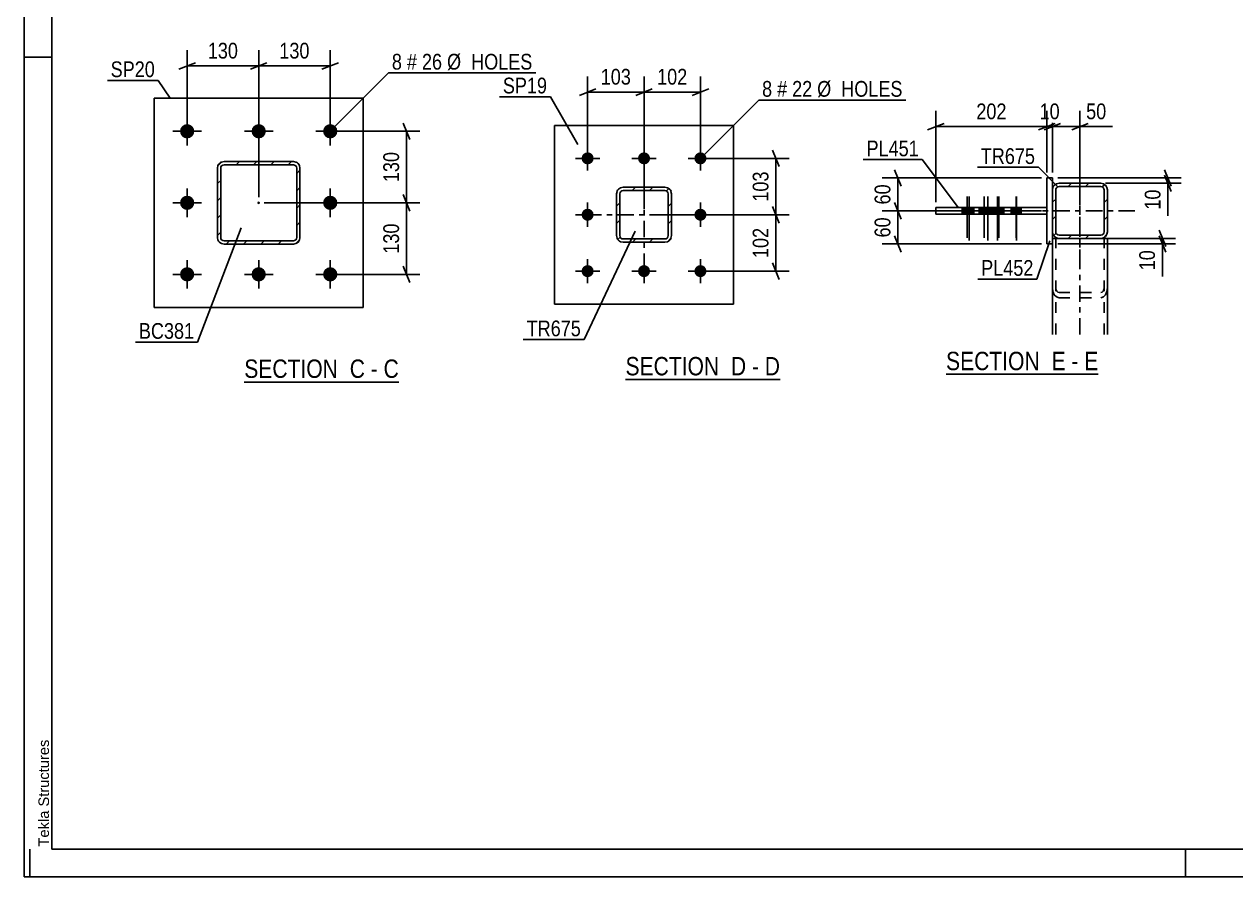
# Model space of a CAD drawing. Header units: millimetres. Extents: x -110 to 731, y -430 to 164.
# Drawn here: x -110.1 to 110, y -430.1 to -275.1 of the extents above; entities that cross this region are included whole.
import ezdxf

# ---------------------------------------------------------------- set-up
doc = ezdxf.new("R2010")
doc.units = ezdxf.units.MM
doc.linetypes.add('DXK_LINE_DOT2', pattern=[3.9198, 1.9599, -1.9599])
doc.linetypes.add('DXK_LINE_DOT3', pattern=[5.9187, 2.979, -0.9799, 0.9799, -0.9799])
doc.styles.add('Arial', font='ARIAL.TTF', dxfattribs={"height": 0.2})
doc.styles.add('Arial Narrow', font='ARIALN.TTF', dxfattribs={"height": 0.2})

# ---------------------------------------------------------------- blocks, each defined once
blk = doc.blocks.new('Unknown-570343290-53952')
at = {"color": 5, "linetype": 'Continuous'}
for p, q in [((-110.13, 163.91), (-110.13, -430.09)), ((-105.13, 158.91), (-105.13, -425.09)), ((-105.13, -281.09), (-110.13, -281.09)), ((-109.13, -430.09), (-109.13, -425.09)), ((-105.13, -425.09), (725.87, -425.09)), ((100.87, -430.09), (100.87, -425.09)), ((-110.13, -430.09), (730.87, -430.09))]:
    blk.add_line(p, q, dxfattribs=at)
at = {"color": 174, "linetype": 'Continuous', "style": 'Arial'}
blk.add_text('Tekla Structures', height=1.9102, rotation=90, dxfattribs=at).set_placement((-105.63, -424.59))
blk = doc.blocks.new('Unknown-570343290-14 - 81970')
at = {"color": 6, "linetype": 'Continuous'}
blk.add_line((-0.88, -339.7), (27.19, -339.7), dxfattribs=at)
at = {"color": 0, "linetype": 'Continuous'}
blk.add_wipeout([(17.22, -338.95), (17.22, -335.45), (-0.88, -335.45), (-0.88, -338.95)], dxfattribs=at)
at = {"color": 7, "linetype": 'Continuous', "style": 'Arial Narrow'}
blk.add_text('SECTION ', height=3.34, dxfattribs=at).set_placement((-0.88, -338.95))
at = {"color": 0, "linetype": 'Continuous'}
blk.add_wipeout([(21.04, -338.95), (21.04, -335.45), (18.27, -335.45), (18.27, -338.95)], dxfattribs=at)
at = {"color": 7, "linetype": 'Continuous', "style": 'Arial Narrow'}
blk.add_text('D', height=3.34, dxfattribs=at).set_placement((18.27, -338.95))
at = {"color": 0, "linetype": 'Continuous'}
blk.add_wipeout([(23.37, -338.95), (23.37, -335.45), (22.09, -335.45), (22.09, -338.95)], dxfattribs=at)
at = {"color": 7, "linetype": 'Continuous', "style": 'Arial Narrow'}
blk.add_text('-', height=3.34, dxfattribs=at).set_placement((22.09, -338.95))
at = {"color": 0, "linetype": 'Continuous'}
blk.add_wipeout([(27.19, -338.95), (27.19, -335.45), (24.42, -335.45), (24.42, -338.95)], dxfattribs=at)
at = {"color": 7, "linetype": 'Continuous', "style": 'Arial Narrow'}
blk.add_text('D', height=3.34, dxfattribs=at).set_placement((24.42, -338.95))
blk = doc.blocks.new('Unknown-570343290-15 - 82336')
at = {"color": 6, "linetype": 'Continuous'}
blk.add_line((-70.15, -340.16), (-42.08, -340.16), dxfattribs=at)
at = {"color": 0, "linetype": 'Continuous'}
blk.add_wipeout([(-52.04, -339.41), (-52.04, -335.91), (-70.15, -335.91), (-70.15, -339.41)], dxfattribs=at)
at = {"color": 7, "linetype": 'Continuous', "style": 'Arial Narrow'}
blk.add_text('SECTION ', height=3.34, dxfattribs=at).set_placement((-70.15, -339.41))
at = {"color": 0, "linetype": 'Continuous'}
blk.add_wipeout([(-48.22, -339.41), (-48.22, -335.91), (-50.99, -335.91), (-50.99, -339.41)], dxfattribs=at)
at = {"color": 7, "linetype": 'Continuous', "style": 'Arial Narrow'}
blk.add_text('C', height=3.34, dxfattribs=at).set_placement((-50.99, -339.41))
at = {"color": 0, "linetype": 'Continuous'}
blk.add_wipeout([(-45.89, -339.41), (-45.89, -335.91), (-47.17, -335.91), (-47.17, -339.41)], dxfattribs=at)
at = {"color": 7, "linetype": 'Continuous', "style": 'Arial Narrow'}
blk.add_text('-', height=3.34, dxfattribs=at).set_placement((-47.17, -339.41))
at = {"color": 0, "linetype": 'Continuous'}
blk.add_wipeout([(-42.08, -339.41), (-42.08, -335.91), (-44.84, -335.91), (-44.84, -339.41)], dxfattribs=at)
at = {"color": 7, "linetype": 'Continuous', "style": 'Arial Narrow'}
blk.add_text('C', height=3.34, dxfattribs=at).set_placement((-44.84, -339.41))
blk = doc.blocks.new('Unknown-570343290-17 - 86229')
at = {"color": 6, "linetype": 'Continuous'}
blk.add_line((57.36, -338.76), (85.01, -338.76), dxfattribs=at)
at = {"color": 0, "linetype": 'Continuous'}
blk.add_wipeout([(75.47, -338.01), (75.47, -334.51), (57.36, -334.51), (57.36, -338.01)], dxfattribs=at)
at = {"color": 7, "linetype": 'Continuous', "style": 'Arial Narrow'}
blk.add_text('SECTION ', height=3.34, dxfattribs=at).set_placement((57.36, -338.01))
at = {"color": 0, "linetype": 'Continuous'}
blk.add_wipeout([(79.08, -338.01), (79.08, -334.51), (76.52, -334.51), (76.52, -338.01)], dxfattribs=at)
at = {"color": 7, "linetype": 'Continuous', "style": 'Arial Narrow'}
blk.add_text('E', height=3.34, dxfattribs=at).set_placement((76.52, -338.01))
at = {"color": 0, "linetype": 'Continuous'}
blk.add_wipeout([(81.4, -338.01), (81.4, -334.51), (80.13, -334.51), (80.13, -338.01)], dxfattribs=at)
at = {"color": 7, "linetype": 'Continuous', "style": 'Arial Narrow'}
blk.add_text('-', height=3.34, dxfattribs=at).set_placement((80.13, -338.01))
at = {"color": 0, "linetype": 'Continuous'}
blk.add_wipeout([(85.01, -338.01), (85.01, -334.51), (82.45, -334.51), (82.45, -338.01)], dxfattribs=at)
at = {"color": 7, "linetype": 'Continuous', "style": 'Arial Narrow'}
blk.add_text('E', height=3.34, dxfattribs=at).set_placement((82.45, -338.01))
blk = doc.blocks.new('Part-570343290-81984 - 81970')
at = {"linetype": 'Continuous'}
h = blk.add_hatch(dxfattribs=at)
h.set_pattern_fill('', scale=0.7, style=0, pattern_type=0)
h.set_pattern_definition([(45, (6.7347, -314.6731), (-1.57154, 1.57154), [])])
h.paths.add_polyline_path([(6.28, -314.76), (6.73, -314.67), (7.12, -314.41), (7.38, -314.02), (7.48, -313.56), (7.48, -305.96), (7.38, -305.51), (7.12, -305.12), (6.73, -304.86), (6.28, -304.76), (-1.32, -304.76), (-1.78, -304.86), (-2.17, -305.12), (-2.43, -305.51), (-2.52, -305.96), (-2.52, -313.56), (-2.43, -314.02), (-2.17, -314.41), (-1.78, -314.67), (-1.32, -314.76)])
h.paths.add_polyline_path([(-1.32, -314.16), (-1.55, -314.12), (-1.75, -313.99), (-1.88, -313.79), (-1.92, -313.56), (-1.92, -305.96), (-1.88, -305.73), (-1.75, -305.54), (-1.55, -305.41), (-1.32, -305.36), (6.28, -305.36), (6.51, -305.41), (6.7, -305.54), (6.83, -305.73), (6.88, -305.96), (6.88, -313.56), (6.83, -313.79), (6.7, -313.99), (6.51, -314.12), (6.28, -314.16)])
at = {"color": 7, "linetype": 'DXK_LINE_DOT3'}
for p, q in [((2.48, -319.76), (2.48, -299.76)), ((12.48, -309.76), (-7.52, -309.76))]:
    blk.add_line(p, q, dxfattribs=at)
at = {"color": 7, "linetype": 'DXK_LINE_DOT2'}
for p, q in [((-2.52, -305.96), (-2.43, -305.51)), ((-2.52, -313.56), (-2.52, -305.96)), ((-1.88, -305.73), (-1.92, -305.96)), ((-1.92, -313.56), (-1.92, -305.96)), ((-1.75, -305.54), (-1.88, -305.73)), ((-1.78, -304.86), (-1.32, -304.76)), ((-1.55, -305.41), (-1.75, -305.54)), ((-1.32, -305.36), (-1.55, -305.41)), ((-1.32, -304.76), (6.28, -304.76)), ((-1.32, -305.36), (6.28, -305.36)), ((6.28, -304.76), (6.73, -304.86)), ((6.51, -305.41), (6.28, -305.36)), ((6.7, -305.54), (6.51, -305.41)), ((6.83, -305.73), (6.7, -305.54)), ((6.88, -305.96), (6.83, -305.73)), ((6.88, -313.56), (6.88, -305.96)), ((7.38, -305.51), (7.48, -305.96)), ((7.48, -313.56), (7.48, -305.96)), ((-2.43, -314.02), (-2.52, -313.56)), ((-1.92, -313.56), (-1.88, -313.79)), ((-1.88, -313.79), (-1.75, -313.99)), ((-1.32, -314.76), (-1.78, -314.67)), ((-1.75, -313.99), (-1.55, -314.12)), ((-1.55, -314.12), (-1.32, -314.16)), ((-1.32, -314.16), (6.28, -314.16)), ((-1.32, -314.76), (6.28, -314.76)), ((6.28, -314.16), (6.51, -314.12)), ((6.73, -314.67), (6.28, -314.76)), ((6.51, -314.12), (6.7, -313.99)), ((6.7, -313.99), (6.83, -313.79)), ((6.83, -313.79), (6.88, -313.56)), ((7.48, -313.56), (7.38, -314.02))]:
    blk.add_line(p, q, dxfattribs=at)
at = {"color": 2, "linetype": 'Continuous'}
for p, q in [((-2.43, -305.51), (-2.52, -305.96)), ((-2.52, -313.56), (-2.52, -305.96)), ((-1.92, -305.96), (-1.88, -305.73)), ((-1.92, -313.56), (-1.92, -305.96)), ((-1.88, -305.73), (-1.75, -305.54)), ((-1.32, -304.76), (-1.78, -304.86)), ((-1.75, -305.54), (-1.55, -305.41)), ((-1.55, -305.41), (-1.32, -305.36)), ((-1.32, -304.76), (6.28, -304.76)), ((-1.32, -305.36), (6.28, -305.36)), ((6.73, -304.86), (6.28, -304.76)), ((6.28, -305.36), (6.51, -305.41)), ((6.51, -305.41), (6.7, -305.54)), ((6.7, -305.54), (6.83, -305.73)), ((6.83, -305.73), (6.88, -305.96)), ((6.88, -313.56), (6.88, -305.96)), ((7.48, -305.96), (7.38, -305.51)), ((7.48, -313.56), (7.48, -305.96)), ((-2.52, -313.56), (-2.43, -314.02)), ((-1.88, -313.79), (-1.92, -313.56)), ((-1.75, -313.99), (-1.88, -313.79)), ((-1.78, -314.67), (-1.32, -314.76)), ((-1.55, -314.12), (-1.75, -313.99)), ((-1.32, -314.16), (-1.55, -314.12)), ((-1.32, -314.16), (6.28, -314.16)), ((-1.32, -314.76), (6.28, -314.76)), ((6.51, -314.12), (6.28, -314.16)), ((6.28, -314.76), (6.73, -314.67)), ((6.7, -313.99), (6.51, -314.12)), ((6.83, -313.79), (6.7, -313.99)), ((6.88, -313.56), (6.83, -313.79)), ((7.38, -314.02), (7.48, -313.56))]:
    blk.add_line(p, q, dxfattribs=at)
at = {"color": 7, "linetype": 'DXK_LINE_DOT2'}
for centre, start, end in [((-1.32, -305.96), 112.5, 157.5), ((6.28, -305.96), 22.5, 67.5), ((-1.32, -313.56), 202.5, 247.5), ((6.28, -313.56), 292.5, 337.5)]:
    blk.add_arc(centre, 1.2, start, end, dxfattribs=at)
at = {"color": 2, "linetype": 'Continuous'}
for centre, start, end in [((-1.32, -305.96), 112.5, 157.5), ((6.28, -305.96), 22.5, 67.5), ((-1.32, -313.56), 202.5, 247.5), ((6.28, -313.56), 292.5, 337.5)]:
    blk.add_arc(centre, 1.2, start, end, dxfattribs=at)
blk = doc.blocks.new('Part-570343290-81987 - 81970')
at = {"color": 2, "linetype": 'Continuous'}
for p, q in [((18.73, -293.51), (-13.77, -293.51)), ((-13.77, -326.01), (-13.77, -293.51)), ((18.73, -326.01), (18.73, -293.51)), ((18.73, -326.01), (-13.77, -326.01))]:
    blk.add_line(p, q, dxfattribs=at)
blk = doc.blocks.new('Bolt-570343290-82114 - 81970')
at = {"linetype": 'Continuous'}
for points in [[(-7.77, -300.61, -1), (-7.77, -298.41, -1)], [(2.48, -300.61, -1), (2.48, -298.41, -1)], [(12.73, -300.61, -1), (12.73, -298.41, -1)], [(-7.77, -310.86, -1), (-7.77, -308.66, -1)], [(12.73, -310.86, -1), (12.73, -308.66, -1)], [(-7.77, -321.11, -1), (-7.77, -318.91, -1)], [(2.48, -321.11, -1), (2.48, -318.91, -1)], [(12.73, -321.11, -1), (12.73, -318.91, -1)]]:
    blk.add_hatch(color=1, dxfattribs=at).paths.add_polyline_path(points)
at = {"color": 1, "linetype": 'Continuous'}
for p, q in [((-7.77, -301.71), (-7.77, -297.31)), ((2.48, -301.71), (2.48, -297.31)), ((12.73, -301.71), (12.73, -297.31)), ((-5.57, -299.51), (-9.97, -299.51)), ((4.68, -299.51), (0.28, -299.51)), ((14.93, -299.51), (10.53, -299.51)), ((-7.77, -311.96), (-7.77, -307.56)), ((12.73, -311.96), (12.73, -307.56)), ((-5.57, -309.76), (-9.97, -309.76)), ((14.93, -309.76), (10.53, -309.76)), ((-7.77, -322.21), (-7.77, -317.81)), ((2.48, -322.21), (2.48, -317.81)), ((12.73, -322.21), (12.73, -317.81)), ((-5.57, -320.01), (-9.97, -320.01)), ((4.68, -320.01), (0.28, -320.01)), ((14.93, -320.01), (10.53, -320.01))]:
    blk.add_line(p, q, dxfattribs=at)
blk = doc.blocks.new('Part-570343290-82352 - 82336')
at = {"linetype": 'Continuous'}
h = blk.add_hatch(dxfattribs=at)
h.set_pattern_fill('', scale=0.7, style=0, pattern_type=0)
h.set_pattern_definition([(45, (-60.7737, -314.999), (-1.57154, 1.57154), [])])
h.paths.add_polyline_path([(-61.23, -315.09), (-60.77, -315), (-60.38, -314.74), (-60.12, -314.35), (-60.03, -313.89), (-60.03, -301.29), (-60.12, -300.83), (-60.38, -300.44), (-60.77, -300.18), (-61.23, -300.09), (-73.83, -300.09), (-74.29, -300.18), (-74.68, -300.44), (-74.94, -300.83), (-75.03, -301.29), (-75.03, -313.89), (-74.94, -314.35), (-74.68, -314.74), (-74.29, -315), (-73.83, -315.09)])
h.paths.add_polyline_path([(-73.83, -314.49), (-74.06, -314.44), (-74.26, -314.31), (-74.39, -314.12), (-74.43, -313.89), (-74.43, -301.29), (-74.39, -301.06), (-74.26, -300.87), (-74.06, -300.74), (-73.83, -300.69), (-61.23, -300.69), (-61, -300.74), (-60.81, -300.87), (-60.68, -301.06), (-60.63, -301.29), (-60.63, -313.89), (-60.68, -314.12), (-60.81, -314.31), (-61, -314.44), (-61.23, -314.49)])
blk.add_hatch(color=246, dxfattribs=at).paths.add_polyline_path([(-67.53, -307.69, -1), (-67.53, -307.49, -1)])
at = {"color": 7, "linetype": 'DXK_LINE_DOT2'}
for p, q in [((-75.03, -301.29), (-74.94, -300.83)), ((-75.03, -313.89), (-75.03, -301.29)), ((-74.39, -301.06), (-74.43, -301.29)), ((-74.43, -313.89), (-74.43, -301.29)), ((-74.26, -300.87), (-74.39, -301.06)), ((-74.29, -300.18), (-73.83, -300.09)), ((-74.06, -300.74), (-74.26, -300.87)), ((-73.83, -300.69), (-74.06, -300.74)), ((-73.83, -300.09), (-61.23, -300.09)), ((-73.83, -300.69), (-61.23, -300.69)), ((-61.23, -300.09), (-60.77, -300.18)), ((-61, -300.74), (-61.23, -300.69)), ((-60.81, -300.87), (-61, -300.74)), ((-60.68, -301.06), (-60.81, -300.87)), ((-60.63, -301.29), (-60.68, -301.06)), ((-60.63, -313.89), (-60.63, -301.29)), ((-60.12, -300.83), (-60.03, -301.29)), ((-60.03, -313.89), (-60.03, -301.29)), ((-74.94, -314.35), (-75.03, -313.89)), ((-74.43, -313.89), (-74.39, -314.12)), ((-74.39, -314.12), (-74.26, -314.31)), ((-74.26, -314.31), (-74.06, -314.44)), ((-74.06, -314.44), (-73.83, -314.49)), ((-73.83, -314.49), (-61.23, -314.49)), ((-61.23, -314.49), (-61, -314.44)), ((-61, -314.44), (-60.81, -314.31)), ((-60.81, -314.31), (-60.68, -314.12)), ((-60.68, -314.12), (-60.63, -313.89)), ((-60.03, -313.89), (-60.12, -314.35)), ((-73.83, -315.09), (-74.29, -315)), ((-73.83, -315.09), (-61.23, -315.09)), ((-60.77, -315), (-61.23, -315.09))]:
    blk.add_line(p, q, dxfattribs=at)
at = {"color": 2, "linetype": 'Continuous'}
for p, q in [((-74.94, -300.83), (-75.03, -301.29)), ((-75.03, -313.89), (-75.03, -301.29)), ((-74.43, -301.29), (-74.39, -301.06)), ((-74.43, -313.89), (-74.43, -301.29)), ((-74.39, -301.06), (-74.26, -300.87)), ((-73.83, -300.09), (-74.29, -300.18)), ((-74.26, -300.87), (-74.06, -300.74)), ((-74.06, -300.74), (-73.83, -300.69)), ((-73.83, -300.09), (-61.23, -300.09)), ((-73.83, -300.69), (-61.23, -300.69)), ((-60.77, -300.18), (-61.23, -300.09)), ((-61.23, -300.69), (-61, -300.74)), ((-61, -300.74), (-60.81, -300.87)), ((-60.81, -300.87), (-60.68, -301.06)), ((-60.68, -301.06), (-60.63, -301.29)), ((-60.63, -313.89), (-60.63, -301.29)), ((-60.03, -301.29), (-60.12, -300.83)), ((-60.03, -313.89), (-60.03, -301.29)), ((-75.03, -313.89), (-74.94, -314.35)), ((-74.39, -314.12), (-74.43, -313.89)), ((-74.26, -314.31), (-74.39, -314.12)), ((-74.06, -314.44), (-74.26, -314.31)), ((-73.83, -314.49), (-74.06, -314.44)), ((-73.83, -314.49), (-61.23, -314.49)), ((-61, -314.44), (-61.23, -314.49)), ((-60.81, -314.31), (-61, -314.44)), ((-60.68, -314.12), (-60.81, -314.31)), ((-60.63, -313.89), (-60.68, -314.12)), ((-60.12, -314.35), (-60.03, -313.89)), ((-74.29, -315), (-73.83, -315.09)), ((-73.83, -315.09), (-61.23, -315.09)), ((-61.23, -315.09), (-60.77, -315))]:
    blk.add_line(p, q, dxfattribs=at)
at = {"color": 7, "linetype": 'DXK_LINE_DOT3'}
blk.add_line((-67.53, -307.59), (-67.53, -307.59), dxfattribs=at)
at = {"color": 246, "linetype": 'DXK_LINE_DOT2'}
blk.add_line((-67.53, -307.59), (-67.53, -307.59), dxfattribs=at)
at = {"color": 246, "linetype": 'Continuous'}
blk.add_circle((-67.53, -307.59), 0.1, dxfattribs=at)
at = {"color": 7, "linetype": 'DXK_LINE_DOT2'}
for centre, start, end in [((-73.83, -301.29), 112.5, 157.5), ((-61.23, -301.29), 22.5, 67.5), ((-73.83, -313.89), 202.5, 247.5), ((-61.23, -313.89), 292.5, 337.5)]:
    blk.add_arc(centre, 1.2, start, end, dxfattribs=at)
at = {"color": 2, "linetype": 'Continuous'}
for centre, start, end in [((-73.83, -301.29), 112.5, 157.5), ((-61.23, -301.29), 22.5, 67.5), ((-73.83, -313.89), 202.5, 247.5), ((-61.23, -313.89), 292.5, 337.5)]:
    blk.add_arc(centre, 1.2, start, end, dxfattribs=at)
blk = doc.blocks.new('Part-570343290-82355 - 82336')
at = {"color": 2, "linetype": 'Continuous'}
for p, q in [((-86.53, -326.59), (-86.53, -288.59)), ((-86.53, -288.59), (-48.53, -288.59)), ((-48.53, -288.59), (-48.53, -326.59)), ((-48.53, -326.59), (-86.53, -326.59))]:
    blk.add_line(p, q, dxfattribs=at)
blk = doc.blocks.new('Bolt-570343290-82482 - 82336')
at = {"linetype": 'Continuous'}
for points in [[(-80.53, -295.89, -1), (-80.53, -293.29, -1)], [(-67.53, -295.89, -1), (-67.53, -293.29, -1)], [(-54.53, -295.89, -1), (-54.53, -293.29, -1)], [(-80.53, -308.89, -1), (-80.53, -306.29, -1)], [(-54.53, -308.89, -1), (-54.53, -306.29, -1)], [(-80.53, -321.89, -1), (-80.53, -319.29, -1)], [(-67.53, -321.89, -1), (-67.53, -319.29, -1)], [(-54.53, -321.89, -1), (-54.53, -319.29, -1)]]:
    blk.add_hatch(color=1, dxfattribs=at).paths.add_polyline_path(points)
at = {"color": 1, "linetype": 'Continuous'}
for p, q in [((-80.53, -297.19), (-80.53, -291.99)), ((-67.53, -297.19), (-67.53, -291.99)), ((-54.53, -297.19), (-54.53, -291.99)), ((-77.93, -294.59), (-83.13, -294.59)), ((-64.93, -294.59), (-70.13, -294.59)), ((-51.93, -294.59), (-57.13, -294.59)), ((-80.53, -310.19), (-80.53, -304.99)), ((-54.53, -310.19), (-54.53, -304.99)), ((-77.93, -307.59), (-83.13, -307.59)), ((-51.93, -307.59), (-57.13, -307.59)), ((-80.53, -323.19), (-80.53, -317.99)), ((-67.53, -323.19), (-67.53, -317.99)), ((-54.53, -323.19), (-54.53, -317.99)), ((-77.93, -320.59), (-83.13, -320.59)), ((-64.93, -320.59), (-70.13, -320.59)), ((-51.93, -320.59), (-57.13, -320.59))]:
    blk.add_line(p, q, dxfattribs=at)
blk = doc.blocks.new('Part-570343290-86357 - 86229')
at = {"color": 2, "linetype": 'Continuous'}
for p, q in [((55.51, -308.47), (75.68, -308.47)), ((55.51, -309.67), (55.51, -308.47)), ((75.68, -309.67), (55.51, -309.67)), ((66.93, -308.47), (66.93, -309.67)), ((75.68, -308.47), (75.68, -309.67))]:
    blk.add_line(p, q, dxfattribs=at)
at = {"color": 7, "linetype": 'DXK_LINE_DOT2'}
blk.add_line((67.81, -309.67), (67.81, -308.47), dxfattribs=at)
blk = doc.blocks.new('Part-570343290-86230 - 86229')
at = {"color": 7, "linetype": 'DXK_LINE_DOT3'}
blk.add_line((81.68, -331.51), (81.68, -304.59), dxfattribs=at)
at = {"color": 7, "linetype": 'DXK_LINE_DOT2'}
for p, q in [((76.68, -314.05), (86.68, -314.05)), ((76.68, -314.05), (76.68, -331.51)), ((77.28, -331.51), (77.28, -314.05)), ((86.08, -331.51), (86.08, -314.05)), ((86.68, -314.05), (86.68, -331.51))]:
    blk.add_line(p, q, dxfattribs=at)
blk = doc.blocks.new('Part-570343290-86231 - 86229')
at = {"color": 2, "linetype": 'Continuous'}
for p, q in [((76.68, -314.05), (76.77, -314.05)), ((76.77, -314.05), (77.42, -314.05)), ((77.42, -314.05), (77.88, -314.05)), ((86.68, -314.05), (85.48, -314.05)), ((86.68, -331.51), (86.68, -314.05)), ((76.68, -331.51), (76.68, -315.07))]:
    blk.add_line(p, q, dxfattribs=at)
at = {"color": 7, "linetype": 'DXK_LINE_DOT2'}
for p, q in [((76.68, -315.07), (76.68, -314.05)), ((77.28, -331.51), (77.28, -314.05)), ((77.42, -314.05), (77.46, -314.05)), ((85.48, -314.05), (77.88, -314.05)), ((86.08, -331.51), (86.08, -314.05)), ((76.77, -323.68), (76.68, -322.96)), ((77.28, -322.96), (77.33, -323.32)), ((77.33, -323.32), (77.46, -323.63)), ((85.91, -323.63), (85.94, -323.54)), ((85.94, -323.54), (86.04, -323.32)), ((86.04, -323.32), (86.08, -322.96)), ((86.68, -322.96), (86.59, -323.68)), ((77.03, -324.29), (76.77, -323.68)), ((77.42, -324.7), (77.03, -324.29)), ((77.88, -324.85), (77.42, -324.7)), ((77.46, -323.63), (77.65, -323.83)), ((77.65, -323.83), (77.88, -323.9)), ((77.88, -323.9), (85.48, -323.9)), ((77.88, -324.85), (85.48, -324.85)), ((85.48, -323.9), (85.71, -323.83)), ((85.94, -324.7), (85.48, -324.85)), ((85.71, -323.83), (85.91, -323.63)), ((86.33, -324.29), (85.94, -324.7)), ((86.59, -323.68), (86.33, -324.29))]:
    blk.add_line(p, q, dxfattribs=at)
blk = doc.blocks.new('Bolt-570343290-86408 - 86229')
at = {"linetype": 'Continuous'}
for points in [[(60.28, -309.67), (62.08, -309.67), (62.08, -308.47), (60.28, -308.47)], [(63.39, -309.67), (65.19, -309.67), (65.19, -308.47), (63.39, -308.47)], [(66.07, -309.67), (67.87, -309.67), (67.87, -308.47), (66.07, -308.47)], [(69.18, -309.67), (70.98, -309.67), (70.98, -308.47), (69.18, -308.47)]]:
    blk.add_hatch(color=1, dxfattribs=at).paths.add_polyline_path(points)
at = {"color": 1, "linetype": 'Continuous'}
for p, q in [((61.18, -306.47), (61.18, -313.97)), ((64.29, -306.47), (64.29, -313.97)), ((66.97, -306.47), (66.97, -313.97)), ((70.08, -306.47), (70.08, -313.97)), ((60.28, -308.47), (60.28, -309.67)), ((62.08, -308.47), (62.08, -309.67)), ((63.39, -308.47), (63.39, -309.67)), ((65.19, -308.47), (65.19, -309.67)), ((66.07, -308.47), (66.07, -309.67)), ((67.87, -308.47), (67.87, -309.67)), ((69.18, -308.47), (69.18, -309.67)), ((70.98, -308.47), (70.98, -309.67))]:
    blk.add_line(p, q, dxfattribs=at)
blk = doc.blocks.new('Part-570343290-86243 - 86229')
at = {"linetype": 'Continuous'}
h = blk.add_hatch(dxfattribs=at)
h.set_pattern_fill('', scale=0.7, style=0, pattern_type=0)
h.set_pattern_definition([(45, (85.9406, -313.9568), (-1.57154, 1.57154), [])])
h.paths.add_polyline_path([(85.48, -314.05), (85.94, -313.96), (86.33, -313.7), (86.59, -313.31), (86.68, -312.85), (86.68, -305.25), (86.59, -304.79), (86.33, -304.4), (85.94, -304.14), (85.48, -304.05), (77.88, -304.05), (77.42, -304.14), (77.03, -304.4), (76.77, -304.79), (76.68, -305.25), (76.68, -312.85), (76.77, -313.31), (77.03, -313.7), (77.42, -313.96), (77.88, -314.05)])
h.paths.add_polyline_path([(77.88, -313.45), (77.65, -313.4), (77.46, -313.27), (77.33, -313.08), (77.28, -312.85), (77.28, -305.25), (77.33, -305.02), (77.46, -304.82), (77.65, -304.69), (77.88, -304.65), (85.48, -304.65), (85.71, -304.69), (85.91, -304.82), (86.04, -305.02), (86.08, -305.25), (86.08, -312.85), (86.04, -313.08), (85.91, -313.27), (85.71, -313.4), (85.48, -313.45)])
at = {"color": 7, "linetype": 'DXK_LINE_DOT3'}
for p, q in [((81.68, -319.05), (81.68, -299.05)), ((91.68, -309.05), (71.68, -309.05))]:
    blk.add_line(p, q, dxfattribs=at)
at = {"color": 2, "linetype": 'Continuous'}
for p, q in [((76.77, -304.79), (76.68, -305.25)), ((76.68, -312.85), (76.68, -305.25)), ((77.28, -305.25), (77.33, -305.02)), ((77.28, -312.85), (77.28, -305.25)), ((77.33, -305.02), (77.46, -304.82)), ((77.88, -304.05), (77.42, -304.14)), ((77.46, -304.82), (77.65, -304.69)), ((77.65, -304.69), (77.88, -304.65)), ((77.88, -304.05), (85.48, -304.05)), ((77.88, -304.65), (85.48, -304.65)), ((85.94, -304.14), (85.48, -304.05)), ((85.48, -304.65), (85.71, -304.69)), ((85.71, -304.69), (85.91, -304.82)), ((85.91, -304.82), (86.04, -305.02)), ((86.04, -305.02), (86.08, -305.25)), ((86.08, -312.85), (86.08, -305.25)), ((86.68, -305.25), (86.59, -304.79)), ((86.68, -312.85), (86.68, -305.25)), ((76.68, -312.85), (76.77, -313.31)), ((77.33, -313.08), (77.28, -312.85)), ((77.46, -313.27), (77.33, -313.08)), ((77.42, -313.96), (77.88, -314.05)), ((77.65, -313.4), (77.46, -313.27)), ((77.88, -313.45), (77.65, -313.4)), ((77.88, -313.45), (85.48, -313.45)), ((77.88, -314.05), (85.48, -314.05)), ((85.71, -313.4), (85.48, -313.45)), ((85.48, -314.05), (85.94, -313.96)), ((85.91, -313.27), (85.71, -313.4)), ((86.04, -313.08), (85.91, -313.27)), ((86.08, -312.85), (86.04, -313.08)), ((86.59, -313.31), (86.68, -312.85))]:
    blk.add_line(p, q, dxfattribs=at)
for centre, start, end in [((77.88, -305.25), 112.5, 157.5), ((85.48, -305.25), 22.5, 67.5), ((77.88, -312.85), 202.5, 247.5), ((85.48, -312.85), 292.5, 337.5)]:
    blk.add_arc(centre, 1.2, start, end, dxfattribs=at)
blk = doc.blocks.new('Part-570343290-86283 - 86229')
at = {"color": 2, "linetype": 'Continuous'}
for p, q in [((76.68, -303.07), (75.68, -303.07)), ((75.68, -303.07), (75.68, -315.07)), ((76.68, -303.07), (76.68, -305.25)), ((76.68, -312.85), (76.68, -315.07)), ((76.68, -315.07), (75.68, -315.07))]:
    blk.add_line(p, q, dxfattribs=at)
at = {"color": 7, "linetype": 'DXK_LINE_DOT2'}
blk.add_line((76.68, -312.85), (76.68, -305.25), dxfattribs=at)
blk = doc.blocks.new('Bolt-570343290-86409 - 86229')
at = {"linetype": 'Continuous'}
for points in [[(62.43, -308.47), (60.63, -308.47), (60.63, -309.67), (62.43, -309.67)], [(65.86, -308.47), (64.06, -308.47), (64.06, -309.67), (65.86, -309.67)], [(67.6, -308.47), (65.8, -308.47), (65.8, -309.67), (67.6, -309.67)], [(71.03, -308.47), (69.23, -308.47), (69.23, -309.67), (71.03, -309.67)]]:
    blk.add_hatch(color=1, dxfattribs=at).paths.add_polyline_path(points)
at = {"color": 1, "linetype": 'Continuous'}
for p, q in [((61.53, -306.47), (61.53, -314.47)), ((64.96, -306.47), (64.96, -314.47)), ((66.7, -306.47), (66.7, -314.47)), ((70.13, -306.47), (70.13, -314.47)), ((60.63, -308.47), (60.63, -309.67)), ((62.43, -308.47), (62.43, -309.67)), ((64.06, -308.47), (64.06, -309.67)), ((65.8, -308.47), (65.8, -309.67)), ((65.86, -308.47), (65.86, -309.67)), ((67.6, -308.47), (67.6, -309.67)), ((69.23, -308.47), (69.23, -309.67)), ((71.03, -308.47), (71.03, -309.67))]:
    blk.add_line(p, q, dxfattribs=at)
blk = doc.blocks.new('StraightDimension-570343290-82317 - 81970')
at = {"color": 7, "linetype": 'Continuous'}
for p, q in [((3.48, -309.76), (28.84, -309.76)), ((25.84, -308.26), (27.04, -311.26)), ((26.44, -320.01), (26.44, -309.76)), ((27.04, -321.51), (25.84, -318.51)), ((13.73, -320.01), (28.84, -320.01))]:
    blk.add_line(p, q, dxfattribs=at)
at = {"color": 0}
blk.add_wipeout([(25.69, -311.55), (21.49, -311.55), (21.49, -318.23), (25.69, -318.23)], dxfattribs=at)
at = {"color": 3, "style": 'Arial Narrow'}
blk.add_text('102', height=2.863, rotation=90.0002, dxfattribs=at).set_placement((25.09, -317.63))
blk = doc.blocks.new('StraightDimension-570343290-82288 - 81970')
at = {"color": 7, "linetype": 'Continuous'}
for p, q in [((-7.77, -298.51), (-7.77, -284.61)), ((2.48, -308.76), (2.48, -284.61)), ((-9.27, -288.06), (-6.27, -286.86)), ((-7.77, -287.46), (2.48, -287.46)), ((3.98, -286.86), (0.98, -288.06))]:
    blk.add_line(p, q, dxfattribs=at)
at = {"color": 0}
blk.add_wipeout([(0.69, -286.71), (0.69, -282.51), (-5.99, -282.51), (-5.99, -286.71)], dxfattribs=at)
at = {"color": 3, "style": 'Arial Narrow'}
blk.add_text('103', height=2.863, dxfattribs=at).set_placement((-5.39, -286.11))
blk = doc.blocks.new('StraightDimension-570343290-82287 - 81970')
at = {"color": 7, "linetype": 'Continuous'}
for p, q in [((2.48, -308.76), (2.48, -284.61)), ((12.73, -298.51), (12.73, -284.61)), ((0.98, -288.06), (3.98, -286.86)), ((2.48, -287.46), (12.73, -287.46)), ((14.23, -286.86), (11.23, -288.06))]:
    blk.add_line(p, q, dxfattribs=at)
at = {"color": 0}
blk.add_wipeout([(10.94, -286.71), (10.94, -282.51), (4.26, -282.51), (4.26, -286.71)], dxfattribs=at)
at = {"color": 3, "style": 'Arial Narrow'}
blk.add_text('102', height=2.863, dxfattribs=at).set_placement((4.86, -286.11))
blk = doc.blocks.new('StraightDimension-570343290-82316 - 81970')
at = {"color": 7, "linetype": 'Continuous'}
for p, q in [((25.84, -298.01), (27.04, -301.01)), ((13.73, -299.51), (28.84, -299.51)), ((26.44, -309.76), (26.44, -299.51)), ((3.48, -309.76), (28.84, -309.76)), ((27.04, -311.26), (25.84, -308.26))]:
    blk.add_line(p, q, dxfattribs=at)
at = {"color": 0}
blk.add_wipeout([(25.69, -301.3), (21.49, -301.3), (21.49, -307.98), (25.69, -307.98)], dxfattribs=at)
at = {"color": 3, "style": 'Arial Narrow'}
blk.add_text('103', height=2.863, rotation=90.0002, dxfattribs=at).set_placement((25.09, -307.38))
blk = doc.blocks.new('StraightDimension-570343290-82594 - 82336')
at = {"color": 7, "linetype": 'Continuous'}
for p, q in [((-67.53, -306.59), (-67.53, -279.87)), ((-54.53, -293.59), (-54.53, -279.87)), ((-66.03, -282.12), (-69.03, -283.32)), ((-67.53, -282.72), (-54.53, -282.72)), ((-56.03, -283.32), (-53.03, -282.12))]:
    blk.add_line(p, q, dxfattribs=at)
at = {"color": 0}
blk.add_wipeout([(-57.69, -281.97), (-57.69, -277.77), (-64.38, -277.77), (-64.38, -281.97)], dxfattribs=at)
at = {"color": 3, "style": 'Arial Narrow'}
blk.add_text('130', height=2.863, dxfattribs=at).set_placement((-63.78, -281.37))
blk = doc.blocks.new('StraightDimension-570343290-82595 - 82336')
at = {"color": 7, "linetype": 'Continuous'}
for p, q in [((-80.53, -293.59), (-80.53, -279.87)), ((-67.53, -306.59), (-67.53, -279.87)), ((-79.03, -282.12), (-82.03, -283.32)), ((-80.53, -282.72), (-67.53, -282.72)), ((-69.03, -283.32), (-66.03, -282.12))]:
    blk.add_line(p, q, dxfattribs=at)
at = {"color": 0}
blk.add_wipeout([(-70.69, -281.97), (-70.69, -277.77), (-77.38, -277.77), (-77.38, -281.97)], dxfattribs=at)
at = {"color": 3, "style": 'Arial Narrow'}
blk.add_text('130', height=2.863, dxfattribs=at).set_placement((-76.78, -281.37))
blk = doc.blocks.new('StraightDimension-570343290-82627 - 82336')
at = {"color": 7, "linetype": 'Continuous'}
for p, q in [((-53.53, -294.59), (-38.28, -294.59)), ((-40.08, -296.09), (-41.28, -293.09)), ((-40.68, -307.59), (-40.68, -294.59)), ((-66.53, -307.59), (-38.28, -307.59)), ((-41.28, -306.09), (-40.08, -309.09))]:
    blk.add_line(p, q, dxfattribs=at)
at = {"color": 0}
blk.add_wipeout([(-41.43, -297.75), (-45.63, -297.75), (-45.63, -304.43), (-41.43, -304.43)], dxfattribs=at)
at = {"color": 3, "style": 'Arial Narrow'}
blk.add_text('130', height=2.863, rotation=90.0002, dxfattribs=at).set_placement((-42.03, -303.83))
blk = doc.blocks.new('StraightDimension-570343290-82628 - 82336')
at = {"color": 7, "linetype": 'Continuous'}
for p, q in [((-66.53, -307.59), (-38.28, -307.59)), ((-40.08, -309.09), (-41.28, -306.09)), ((-40.68, -320.59), (-40.68, -307.59)), ((-41.28, -319.09), (-40.08, -322.09)), ((-53.53, -320.59), (-38.28, -320.59))]:
    blk.add_line(p, q, dxfattribs=at)
at = {"color": 0}
blk.add_wipeout([(-41.43, -310.75), (-45.63, -310.75), (-45.63, -317.43), (-41.43, -317.43)], dxfattribs=at)
at = {"color": 3, "style": 'Arial Narrow'}
blk.add_text('130', height=2.863, rotation=90.0002, dxfattribs=at).set_placement((-42.03, -316.83))
blk = doc.blocks.new('StraightDimension-570343290-86448 - 86229')
at = {"color": 7, "linetype": 'Continuous'}
for p, q in [((47.99, -301.57), (49.19, -304.57)), ((74.68, -303.07), (45.74, -303.07)), ((48.59, -309.05), (48.59, -303.07)), ((49.19, -310.55), (47.99, -307.55)), ((74.68, -309.05), (45.74, -309.05))]:
    blk.add_line(p, q, dxfattribs=at)
at = {"color": 0}
blk.add_wipeout([(47.84, -303.63), (43.64, -303.63), (43.64, -308.49), (47.84, -308.49)], dxfattribs=at)
at = {"color": 3, "style": 'Arial Narrow'}
blk.add_text('60', height=2.863, rotation=90.0002, dxfattribs=at).set_placement((47.24, -307.89))
blk = doc.blocks.new('StraightDimension-570343290-86688 - 86229')
at = {"color": 7, "linetype": 'Continuous'}
for p, q in [((96.06, -312.55), (97.26, -315.55)), ((78.88, -314.05), (99.06, -314.05)), ((97.26, -316.57), (96.06, -313.57)), ((96.66, -315.07), (96.66, -314.05)), ((77.68, -315.07), (99.06, -315.07))]:
    blk.add_line(p, q, dxfattribs=at)
at = {"color": 0}
blk.add_wipeout([(95.91, -315.6), (91.71, -315.6), (91.71, -320.45), (95.91, -320.45)], dxfattribs=at)
at = {"color": 7, "linetype": 'Continuous'}
blk.add_line((96.66, -315.07), (96.66, -320.98), dxfattribs=at)
blk.add_line((96.66, -315.07), (96.66, -320.98), dxfattribs=at)
at = {"color": 3, "style": 'Arial Narrow'}
blk.add_text('10', height=2.863, rotation=90.0002, dxfattribs=at).set_placement((95.31, -319.85))
blk = doc.blocks.new('StraightDimension-570343290-86449 - 86229')
at = {"color": 7, "linetype": 'Continuous'}
for p, q in [((47.99, -307.55), (49.19, -310.55)), ((74.68, -309.05), (45.74, -309.05)), ((48.59, -315.07), (48.59, -309.05)), ((49.19, -316.57), (47.99, -313.57)), ((74.68, -315.07), (45.74, -315.07))]:
    blk.add_line(p, q, dxfattribs=at)
at = {"color": 0}
blk.add_wipeout([(47.84, -309.63), (43.64, -309.63), (43.64, -314.49), (47.84, -314.49)], dxfattribs=at)
at = {"color": 3, "style": 'Arial Narrow'}
blk.add_text('60', height=2.863, rotation=90.0002, dxfattribs=at).set_placement((47.24, -313.89))
blk = doc.blocks.new('StraightDimension-570343290-86495 - 86229')
at = {"color": 7, "linetype": 'Continuous'}
for p, q in [((76.68, -302.07), (76.68, -290.9)), ((81.68, -308.05), (81.68, -290.9)), ((75.18, -294.35), (78.18, -293.15)), ((76.68, -293.75), (81.68, -293.75)), ((83.18, -293.15), (80.18, -294.35))]:
    blk.add_line(p, q, dxfattribs=at)
at = {"color": 0}
blk.add_wipeout([(87.06, -293), (87.06, -288.8), (82.21, -288.8), (82.21, -293)], dxfattribs=at)
at = {"color": 7, "linetype": 'Continuous'}
blk.add_line((81.68, -293.75), (87.59, -293.75), dxfattribs=at)
blk.add_line((81.68, -293.75), (87.59, -293.75), dxfattribs=at)
at = {"color": 3, "style": 'Arial Narrow'}
blk.add_text('50', height=2.863, dxfattribs=at).set_placement((82.81, -292.4))
blk = doc.blocks.new('StraightDimension-570343290-86496 - 86229')
at = {"color": 7, "linetype": 'Continuous'}
for p, q in [((75.68, -302.07), (75.68, -290.9)), ((76.68, -302.07), (76.68, -290.9)), ((74.18, -294.35), (77.18, -293.15)), ((78.18, -293.15), (75.18, -294.35)), ((75.68, -293.75), (76.68, -293.75))]:
    blk.add_line(p, q, dxfattribs=at)
at = {"color": 0}
blk.add_wipeout([(78.61, -293), (78.61, -288.8), (73.75, -288.8), (73.75, -293)], dxfattribs=at)
at = {"color": 3, "style": 'Arial Narrow'}
blk.add_text('10', height=2.863, dxfattribs=at).set_placement((74.35, -292.4))
blk = doc.blocks.new('StraightDimension-570343290-86497 - 86229')
at = {"color": 7, "linetype": 'Continuous'}
for p, q in [((55.51, -307.47), (55.51, -290.9)), ((75.68, -302.07), (75.68, -290.9)), ((57.01, -293.15), (54.01, -294.35)), ((55.51, -293.75), (75.68, -293.75)), ((74.18, -294.35), (77.18, -293.15))]:
    blk.add_line(p, q, dxfattribs=at)
at = {"color": 0}
blk.add_wipeout([(68.94, -293), (68.94, -288.8), (62.26, -288.8), (62.26, -293)], dxfattribs=at)
at = {"color": 3, "style": 'Arial Narrow'}
blk.add_text('202', height=2.863, dxfattribs=at).set_placement((62.86, -292.4))
blk = doc.blocks.new('StraightDimension-570343290-86676 - 86229')
at = {"color": 7, "linetype": 'Continuous'}
for p, q in [((97.07, -301.57), (98.27, -304.57)), ((77.68, -303.07), (100.07, -303.07)), ((98.27, -305.55), (97.07, -302.55)), ((97.67, -304.05), (97.67, -303.07)), ((86.33, -304.05), (100.07, -304.05))]:
    blk.add_line(p, q, dxfattribs=at)
at = {"color": 0}
blk.add_wipeout([(96.92, -304.57), (92.72, -304.57), (92.72, -309.43), (96.92, -309.43)], dxfattribs=at)
at = {"color": 7, "linetype": 'Continuous'}
blk.add_line((97.67, -304.05), (97.67, -309.95), dxfattribs=at)
blk.add_line((97.67, -304.05), (97.67, -309.95), dxfattribs=at)
at = {"color": 3, "style": 'Arial Narrow'}
blk.add_text('10', height=2.863, rotation=90.0002, dxfattribs=at).set_placement((96.32, -308.83))
blk = doc.blocks.new('Mark-570343290-83829 - 81970')
at = {"color": 0}
blk.add_wipeout([(-15.13, -287.71), (-15.13, -284.71), (-23.17, -284.71), (-23.17, -287.71)], dxfattribs=at)
blk.add_wipeout([(-15.13, -287.71), (-15.13, -284.71), (-23.17, -284.71), (-23.17, -287.71)], dxfattribs=at)
at = {"color": 30, "linetype": 'Continuous'}
for p in [(-23.77, -288.31), (-9.53, -296.97)]:
    blk.add_line(p, (-14.53, -288.31), dxfattribs=at)
at = {"color": 3, "style": 'Arial Narrow'}
blk.add_text('SP19', height=2.863, dxfattribs=at).set_placement((-23.17, -287.71))
blk = doc.blocks.new('Mark-570343290-83826 - 81970')
at = {"color": 0}
blk.add_wipeout([(-8.99, -331.85), (-8.99, -328.85), (-18.85, -328.85), (-18.85, -331.85)], dxfattribs=at)
blk.add_wipeout([(-8.99, -331.85), (-8.99, -328.85), (-18.85, -328.85), (-18.85, -331.85)], dxfattribs=at)
at = {"color": 30, "linetype": 'Continuous'}
for p in [(0.85, -312.72), (-19.45, -332.45)]:
    blk.add_line(p, (-8.39, -332.45), dxfattribs=at)
at = {"color": 3, "style": 'Arial Narrow'}
blk.add_text('TR675', height=2.863, dxfattribs=at).set_placement((-18.85, -331.85))
blk = doc.blocks.new('Mark-570343290-88292 - 81970')
at = {"color": 0}
blk.add_wipeout([(25.76, -288.31), (25.76, -285.31), (23.93, -285.31), (23.93, -288.31)], dxfattribs=at)
blk.add_wipeout([(25.76, -288.31), (25.76, -285.31), (23.93, -285.31), (23.93, -288.31)], dxfattribs=at)
at = {"color": 7, "linetype": 'Continuous'}
blk.add_line((12.73, -299.51), (23.33, -288.91), dxfattribs=at)
at = {"color": 0}
blk.add_wipeout([(28.49, -288.31), (28.49, -285.31), (26.66, -285.31), (26.66, -288.31)], dxfattribs=at)
blk.add_wipeout([(28.49, -288.31), (28.49, -285.31), (26.66, -285.31), (26.66, -288.31)], dxfattribs=at)
at = {"color": 3, "style": 'Arial Narrow'}
blk.add_text('8', height=2.86, dxfattribs=at).set_placement((23.93, -288.31))
at = {"color": 0}
blk.add_wipeout([(33.04, -288.31), (33.04, -285.31), (29.39, -285.31), (29.39, -288.31)], dxfattribs=at)
blk.add_wipeout([(33.04, -288.31), (33.04, -285.31), (29.39, -285.31), (29.39, -288.31)], dxfattribs=at)
at = {"color": 3, "style": 'Arial Narrow'}
blk.add_text('#', height=2.86, dxfattribs=at).set_placement((26.66, -288.31))
at = {"color": 0}
blk.add_wipeout([(49.47, -288.31), (49.47, -285.31), (33.94, -285.31), (33.94, -288.31)], dxfattribs=at)
blk.add_wipeout([(49.47, -288.31), (49.47, -285.31), (33.94, -285.31), (33.94, -288.31)], dxfattribs=at)
at = {"color": 7, "linetype": 'Continuous'}
blk.add_line((23.33, -288.91), (50.07, -288.91), dxfattribs=at)
at = {"color": 3, "style": 'Arial Narrow'}
for s, p in [('22', (29.39, -288.31)), ('Ø  HOLES', (33.94, -288.31))]:
    blk.add_text(s, height=2.863, dxfattribs=at).set_placement(p)
blk = doc.blocks.new('Mark-570343290-82652 - 82336')
at = {"color": 0}
blk.add_wipeout([(-86.4, -284.75), (-86.4, -281.75), (-94.43, -281.75), (-94.43, -284.75)], dxfattribs=at)
blk.add_wipeout([(-86.4, -284.75), (-86.4, -281.75), (-94.43, -281.75), (-94.43, -284.75)], dxfattribs=at)
at = {"color": 30, "linetype": 'Continuous'}
for p in [(-95.03, -285.35), (-83.59, -288.59)]:
    blk.add_line(p, (-85.8, -285.35), dxfattribs=at)
at = {"color": 3, "style": 'Arial Narrow'}
blk.add_text('SP20', height=2.863, dxfattribs=at).set_placement((-94.43, -284.75))
blk = doc.blocks.new('Mark-570343290-82649 - 82336')
at = {"color": 0}
blk.add_wipeout([(-79.25, -332.31), (-79.25, -329.31), (-89.3, -329.31), (-89.3, -332.31)], dxfattribs=at)
blk.add_wipeout([(-79.25, -332.31), (-79.25, -329.31), (-89.3, -329.31), (-89.3, -332.31)], dxfattribs=at)
at = {"color": 30, "linetype": 'Continuous'}
for p in [(-70.72, -312.14), (-89.9, -332.91)]:
    blk.add_line(p, (-78.65, -332.91), dxfattribs=at)
at = {"color": 3, "style": 'Arial Narrow'}
blk.add_text('BC381', height=2.863, dxfattribs=at).set_placement((-89.3, -332.31))
blk = doc.blocks.new('Mark-570343290-88293 - 82336')
at = {"color": 0}
blk.add_wipeout([(-41.5, -283.38), (-41.5, -280.38), (-43.33, -280.38), (-43.33, -283.38)], dxfattribs=at)
blk.add_wipeout([(-41.5, -283.38), (-41.5, -280.38), (-43.33, -280.38), (-43.33, -283.38)], dxfattribs=at)
at = {"color": 7, "linetype": 'Continuous'}
blk.add_line((-54.53, -294.59), (-43.93, -283.98), dxfattribs=at)
at = {"color": 0}
blk.add_wipeout([(-38.77, -283.38), (-38.77, -280.38), (-40.6, -280.38), (-40.6, -283.38)], dxfattribs=at)
blk.add_wipeout([(-38.77, -283.38), (-38.77, -280.38), (-40.6, -280.38), (-40.6, -283.38)], dxfattribs=at)
at = {"color": 3, "style": 'Arial Narrow'}
blk.add_text('8', height=2.86, dxfattribs=at).set_placement((-43.33, -283.38))
at = {"color": 0}
blk.add_wipeout([(-34.21, -283.38), (-34.21, -280.38), (-37.87, -280.38), (-37.87, -283.38)], dxfattribs=at)
blk.add_wipeout([(-34.21, -283.38), (-34.21, -280.38), (-37.87, -280.38), (-37.87, -283.38)], dxfattribs=at)
at = {"color": 3, "style": 'Arial Narrow'}
blk.add_text('#', height=2.86, dxfattribs=at).set_placement((-40.6, -283.38))
at = {"color": 0}
blk.add_wipeout([(-17.79, -283.38), (-17.79, -280.38), (-33.31, -280.38), (-33.31, -283.38)], dxfattribs=at)
blk.add_wipeout([(-17.79, -283.38), (-17.79, -280.38), (-33.31, -280.38), (-33.31, -283.38)], dxfattribs=at)
at = {"color": 7, "linetype": 'Continuous'}
blk.add_line((-43.93, -283.98), (-17.19, -283.98), dxfattribs=at)
at = {"color": 3, "style": 'Arial Narrow'}
for s, p in [('26', (-37.87, -283.38)), ('Ø  HOLES', (-33.31, -283.38))]:
    blk.add_text(s, height=2.863, dxfattribs=at).set_placement(p)
blk = doc.blocks.new('Mark-570343290-86648 - 86229')
at = {"color": 0}
blk.add_wipeout([(73.53, -300.53), (73.53, -297.53), (63.67, -297.53), (63.67, -300.53)], dxfattribs=at)
blk.add_wipeout([(73.53, -300.53), (73.53, -297.53), (63.67, -297.53), (63.67, -300.53)], dxfattribs=at)
at = {"color": 30, "linetype": 'Continuous'}
for p in [(63.07, -301.13), (77.67, -304.67)]:
    blk.add_line(p, (74.13, -301.13), dxfattribs=at)
at = {"color": 3, "style": 'Arial Narrow'}
blk.add_text('TR675', height=2.863, dxfattribs=at).set_placement((63.67, -300.53))
blk = doc.blocks.new('Mark-570343290-86651 - 86229')
at = {"color": 0}
blk.add_wipeout([(73.24, -320.86), (73.24, -317.86), (63.74, -317.86), (63.74, -320.86)], dxfattribs=at)
blk.add_wipeout([(73.24, -320.86), (73.24, -317.86), (63.74, -317.86), (63.74, -320.86)], dxfattribs=at)
at = {"color": 30, "linetype": 'Continuous'}
for p in [(76.19, -314.51), (63.14, -321.46)]:
    blk.add_line(p, (73.84, -321.46), dxfattribs=at)
at = {"color": 3, "style": 'Arial Narrow'}
blk.add_text('PL452', height=2.863, dxfattribs=at).set_placement((63.74, -320.86))
blk = doc.blocks.new('Mark-570343290-86654 - 86229')
at = {"color": 0}
blk.add_wipeout([(52.41, -299.13), (52.41, -296.13), (42.91, -296.13), (42.91, -299.13)], dxfattribs=at)
blk.add_wipeout([(52.41, -299.13), (52.41, -296.13), (42.91, -296.13), (42.91, -299.13)], dxfattribs=at)
at = {"color": 30, "linetype": 'Continuous'}
for p in [(42.31, -299.73), (59.63, -308.52)]:
    blk.add_line(p, (53.01, -299.73), dxfattribs=at)
at = {"color": 3, "style": 'Arial Narrow'}
blk.add_text('PL451', height=2.863, dxfattribs=at).set_placement((42.91, -299.13))

msp = doc.modelspace()

# ---------------------------------------------------------------- block references
for name in ['Unknown-570343290-53952', 'Part-570343290-82355 - 82336', 'Bolt-570343290-82482 - 82336', 'Part-570343290-81987 - 81970', 'Bolt-570343290-82114 - 81970', 'Part-570343290-86243 - 86229', 'Part-570343290-82352 - 82336', 'Part-570343290-81984 - 81970', 'Part-570343290-86283 - 86229', 'Part-570343290-86230 - 86229', 'Bolt-570343290-86408 - 86229', 'Bolt-570343290-86409 - 86229', 'Part-570343290-86357 - 86229', 'Part-570343290-86231 - 86229']:
    msp.add_blockref(name, (0, 0))

# ---------------------------------------------------------------- next in the draw order: block references
for name in ['StraightDimension-570343290-82594 - 82336', 'Mark-570343290-82652 - 82336', 'StraightDimension-570343290-86448 - 86229', 'StraightDimension-570343290-82317 - 81970', 'Mark-570343290-82649 - 82336', 'StraightDimension-570343290-86688 - 86229', 'Mark-570343290-83826 - 81970', 'Unknown-570343290-17 - 86229', 'Unknown-570343290-15 - 82336', 'Unknown-570343290-14 - 81970']:
    msp.add_blockref(name, (0, 0))

# ---------------------------------------------------------------- next in the draw order: block references
for name in ['StraightDimension-570343290-82595 - 82336', 'StraightDimension-570343290-82288 - 81970', 'StraightDimension-570343290-86449 - 86229']:
    msp.add_blockref(name, (0, 0))

# ---------------------------------------------------------------- next in the draw order: block references
for name in ['StraightDimension-570343290-82287 - 81970', 'Mark-570343290-83829 - 81970', 'StraightDimension-570343290-86495 - 86229', 'StraightDimension-570343290-82627 - 82336', 'Mark-570343290-86651 - 86229']:
    msp.add_blockref(name, (0, 0))

# ---------------------------------------------------------------- next in the draw order: block references
for name in ['Mark-570343290-88293 - 82336', 'StraightDimension-570343290-86496 - 86229', 'StraightDimension-570343290-82316 - 81970', 'StraightDimension-570343290-82628 - 82336']:
    msp.add_blockref(name, (0, 0))

# ---------------------------------------------------------------- next in the draw order: block references
for name in ['Mark-570343290-88292 - 81970', 'StraightDimension-570343290-86497 - 86229']:
    msp.add_blockref(name, (0, 0))

# ---------------------------------------------------------------- next in the draw order: block references
for name in ['Mark-570343290-86654 - 86229', 'StraightDimension-570343290-86676 - 86229']:
    msp.add_blockref(name, (0, 0))

# ---------------------------------------------------------------- next in the draw order: block references
msp.add_blockref('Mark-570343290-86648 - 86229', (0, 0))

doc.saveas('drawing.dxf')
